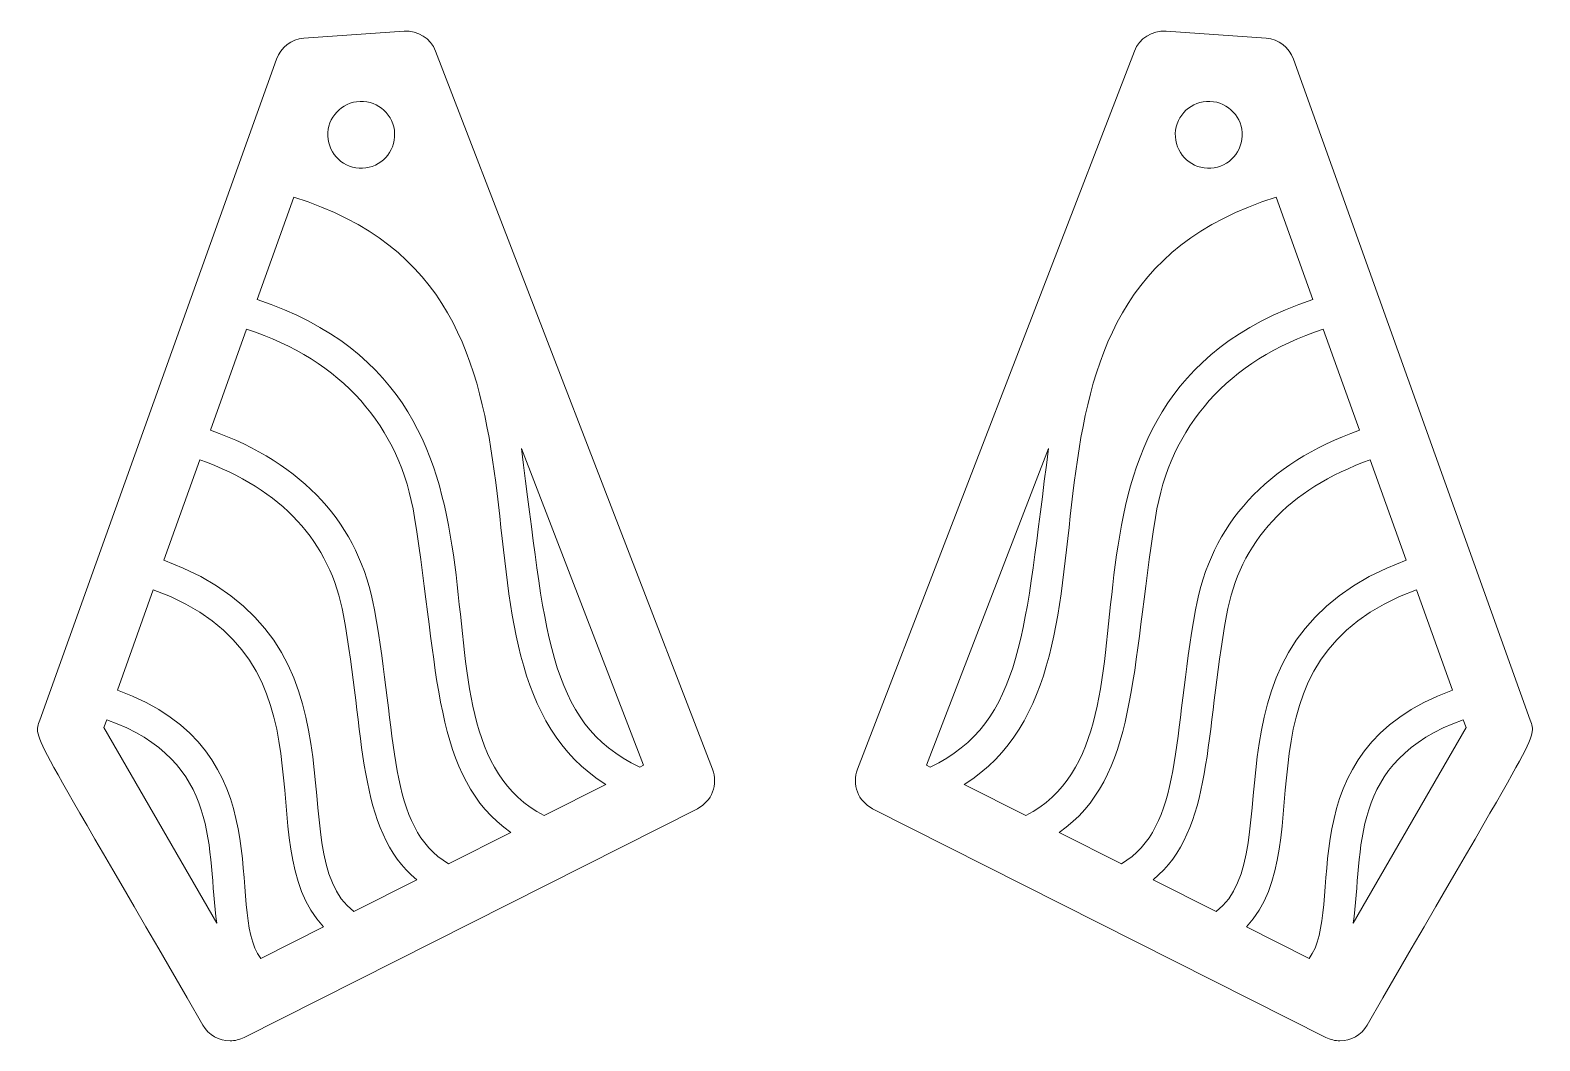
# Model space of a CAD drawing. Header units: inches. Extents: x 54 to 246, y 6 to 135.
import ezdxf

# ---------------------------------------------------------------- set-up
doc = ezdxf.new("R2010")
doc.units = ezdxf.units.IN
doc.header["$MEASUREMENT"] = 0
doc.layers.add('_U+0421_U+043B_U+043E_U+0439 1', color=7, linetype='Continuous')

msp = doc.modelspace()

# ---------------------------------------------------------------- linework, layer by layer
at = {"layer": '_U+0421_U+043B_U+043E_U+0439 1', "color": 1, "lineweight": 9, "true_color": 0xff0000}
for points, knots in [([(140.42, 40.82), (140.42, 40.82), (105.2, 132.07), (105.2, 132.07), (104.57, 133.71), (102.94, 134.74), (101.19, 134.62), (101.19, 134.62), (88.46, 133.72), (88.46, 133.72), (86.87, 133.6), (85.51, 132.57), (84.97, 131.07), (84.97, 131.07), (54.87, 47.06), (54.87, 47.06), (54, 44.63), (53.65, 46.35), (75.6, 8.31), (76.34, 7.03), (77.68, 6.31), (79.07, 6.31), (79.67, 6.31), (80.29, 6.45), (80.87, 6.74), (80.87, 6.74), (138.49, 35.81), (138.49, 35.81), (140.33, 36.73), (141.16, 38.9), (140.42, 40.82)], [0, 0, 0, 0, 1, 1, 1, 2, 2, 2, 3, 3, 3, 4, 4, 4, 5, 5, 5, 6, 6, 6, 7, 7, 7, 8, 8, 8, 9, 9, 9, 10, 10, 10, 10]), ([(160.78, 35.81), (160.78, 35.81), (218.41, 6.74), (218.41, 6.74), (218.98, 6.45), (219.6, 6.31), (220.21, 6.31), (221.59, 6.31), (222.93, 7.03), (223.67, 8.31), (245.62, 46.35), (245.27, 44.63), (244.4, 47.06), (244.4, 47.06), (214.3, 131.07), (214.3, 131.07), (213.76, 132.57), (212.4, 133.6), (210.82, 133.72), (210.82, 133.72), (198.09, 134.62), (198.09, 134.62), (196.33, 134.74), (194.7, 133.71), (194.07, 132.07), (194.07, 132.07), (158.85, 40.82), (158.85, 40.82), (158.11, 38.9), (158.94, 36.73), (160.78, 35.81)], [0, 0, 0, 0, 1, 1, 1, 2, 2, 2, 3, 3, 3, 4, 4, 4, 5, 5, 5, 6, 6, 6, 7, 7, 7, 8, 8, 8, 9, 9, 9, 10, 10, 10, 10]), ([(95.6, 125.7), (97.94, 125.79), (99.91, 123.95), (100, 121.61), (100.08, 119.26), (98.25, 117.29), (95.9, 117.2), (93.56, 117.12), (91.59, 118.95), (91.5, 121.3), (91.42, 123.64), (93.25, 125.61), (95.6, 125.7)], [0, 0, 0, 0, 1, 1, 1, 2, 2, 2, 3, 3, 3, 4, 4, 4, 4]), ([(207.77, 121.3), (207.69, 118.95), (205.71, 117.12), (203.37, 117.2), (201.02, 117.29), (199.19, 119.26), (199.27, 121.61), (199.36, 123.95), (201.33, 125.79), (203.68, 125.7), (206.03, 125.61), (207.86, 123.64), (207.77, 121.3)], [0, 0, 0, 0, 1, 1, 1, 2, 2, 2, 3, 3, 3, 4, 4, 4, 4]), ([(119, 34.93), (98.77, 45.44), (121.1, 87.51), (82.53, 100.53), (82.53, 100.53), (87.18, 113.51), (87.18, 113.51), (126.82, 101.35), (102.77, 53.94), (126.84, 38.89), (126.84, 38.89), (119, 34.93), (119, 34.93)], [0, 0, 0, 0, 1, 1, 1, 2, 2, 2, 3, 3, 3, 4, 4, 4, 4]), ([(172.43, 38.89), (196.51, 53.94), (172.45, 101.35), (212.09, 113.51), (212.09, 113.51), (216.74, 100.53), (216.74, 100.53), (178.17, 87.51), (200.5, 45.44), (180.28, 34.93), (180.28, 34.93), (172.43, 38.89), (172.43, 38.89)], [0, 0, 0, 0, 1, 1, 1, 2, 2, 2, 3, 3, 3, 4, 4, 4, 4]), ([(106.86, 28.81), (99.07, 33.4), (100.36, 44.99), (97.44, 61.08), (95.46, 72), (88.44, 79.66), (76.58, 83.92), (76.58, 83.92), (81.18, 96.77), (81.18, 96.77), (93.29, 92.73), (100.66, 84.51), (102.53, 72.83), (105.67, 53.22), (104.85, 39.73), (114.77, 32.8), (114.77, 32.8), (106.86, 28.81), (106.86, 28.81)], [0, 0, 0, 0, 1, 1, 1, 2, 2, 2, 3, 3, 3, 4, 4, 4, 5, 5, 5, 6, 6, 6, 6]), ([(184.51, 32.8), (194.42, 39.73), (193.6, 53.22), (196.74, 72.83), (198.62, 84.51), (205.98, 92.73), (218.09, 96.77), (218.09, 96.77), (222.7, 83.92), (222.7, 83.92), (210.84, 79.66), (203.81, 72), (201.83, 61.08), (198.91, 44.99), (200.21, 33.4), (192.42, 28.81), (192.42, 28.81), (184.51, 32.8), (184.51, 32.8)], [0, 0, 0, 0, 1, 1, 1, 2, 2, 2, 3, 3, 3, 4, 4, 4, 5, 5, 5, 6, 6, 6, 6]), ([(131.17, 41.07), (119.2, 46.83), (119.2, 58.7), (116.11, 81.6), (116.11, 81.6), (131.66, 41.32), (131.66, 41.32), (131.66, 41.32), (131.17, 41.07), (131.17, 41.07)], [0, 0, 0, 0, 1, 1, 1, 2, 2, 2, 3, 3, 3, 3]), ([(167.62, 41.32), (167.62, 41.32), (183.16, 81.6), (183.16, 81.6), (180.07, 58.7), (180.07, 46.83), (168.1, 41.07), (168.1, 41.07), (167.62, 41.32), (167.62, 41.32)], [0, 0, 0, 0, 1, 1, 1, 2, 2, 2, 3, 3, 3, 3]), ([(94.8, 22.73), (85.01, 30.22), (98.1, 57.3), (70.65, 67.39), (70.65, 67.39), (75.23, 80.15), (75.23, 80.15), (85.65, 76.39), (91.8, 69.75), (93.5, 60.37), (96.26, 45.18), (95.18, 33.12), (102.81, 26.77), (102.81, 26.77), (94.8, 22.73), (94.8, 22.73)], [0, 0, 0, 0, 1, 1, 1, 2, 2, 2, 3, 3, 3, 4, 4, 4, 5, 5, 5, 5]), ([(196.46, 26.77), (204.09, 33.12), (203.01, 45.18), (205.77, 60.37), (207.47, 69.75), (213.62, 76.39), (224.05, 80.15), (224.05, 80.15), (228.62, 67.39), (228.62, 67.39), (201.17, 57.3), (214.27, 30.22), (204.47, 22.73), (204.47, 22.73), (196.46, 26.77), (196.46, 26.77)], [0, 0, 0, 0, 1, 1, 1, 2, 2, 2, 3, 3, 3, 4, 4, 4, 5, 5, 5, 5]), ([(82.99, 16.77), (78.21, 22.99), (86.11, 43.18), (64.74, 50.88), (64.74, 50.88), (69.31, 63.64), (69.31, 63.64), (93.61, 54.72), (81.02, 31.33), (90.95, 20.79), (90.95, 20.79), (82.99, 16.77), (82.99, 16.77)], [0, 0, 0, 0, 1, 1, 1, 2, 2, 2, 3, 3, 3, 4, 4, 4, 4]), ([(208.32, 20.79), (218.25, 31.33), (205.66, 54.72), (229.96, 63.64), (229.96, 63.64), (234.53, 50.88), (234.53, 50.88), (213.16, 43.18), (221.06, 22.99), (216.28, 16.77), (216.28, 16.77), (208.32, 20.79), (208.32, 20.79)], [0, 0, 0, 0, 1, 1, 1, 2, 2, 2, 3, 3, 3, 4, 4, 4, 4]), ([(63.03, 46.11), (63.03, 46.11), (63.39, 47.12), (63.39, 47.12), (78.05, 41.86), (76.09, 30.5), (77.38, 21.25), (77.38, 21.25), (63.03, 46.11), (63.03, 46.11)], [0, 0, 0, 0, 1, 1, 1, 2, 2, 2, 3, 3, 3, 3]), ([(221.9, 21.25), (223.18, 30.5), (221.22, 41.86), (235.88, 47.12), (235.88, 47.12), (236.24, 46.11), (236.24, 46.11), (236.24, 46.11), (221.9, 21.25), (221.9, 21.25)], [0, 0, 0, 0, 1, 1, 1, 2, 2, 2, 3, 3, 3, 3])]:
    msp.add_open_spline(points, degree=3, knots=knots, dxfattribs=at)

doc.saveas('drawing.dxf')
